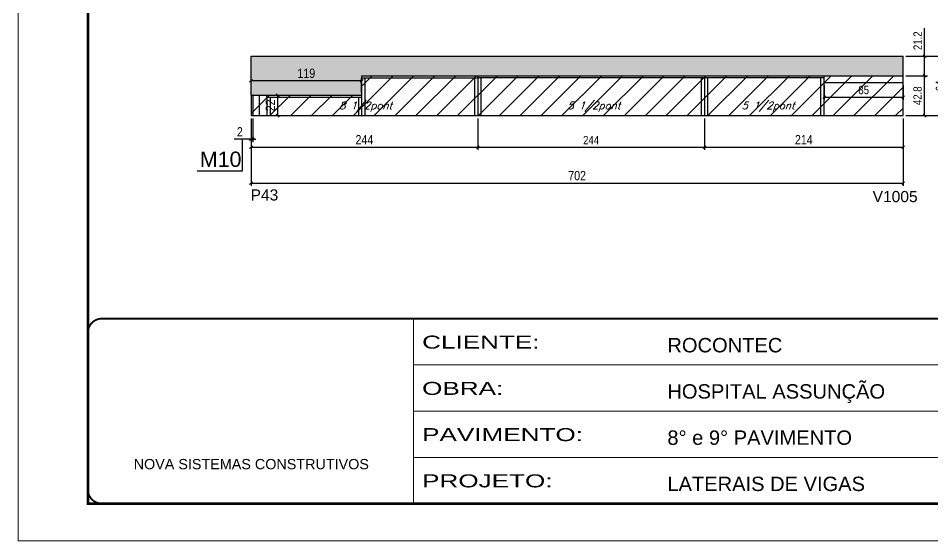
# Model space of a CAD drawing. Extents: x -20960 to -5926, y -2106 to 21915.
# Drawn here: x -12207 to -11223, y 10528 to 11091 of the extents above; entities that cross this region are included whole.
import ezdxf

# ---------------------------------------------------------------- set-up
doc = ezdxf.new("R2010")
doc.units = 0
doc.linetypes.add('CONTINUO', pattern=[0])
doc.linetypes.add('DASHED', pattern=[0.75, 0.5, -0.25])
for name, color, linetype in [('5', 5, 'Continuous'), ('COTA', 241, 'Continuous'), ('NOMENCLATURA', 7, 'Continuous'), ('Painéis', 200, 'Continuous'), ('SARR_2.2x7', 40, 'Continuous'), ('SARR_3.5x7', 81, 'Continuous'), ('texto', 7, 'Continuous')]:
    doc.layers.add(name, color=color, linetype=linetype)
for name, color, linetype, lineweight in [('Folhas', 255, 'Continuous', 9), ('Hachura', 251, 'Continuous', 9), ('SARRAFO DE PRESSAO', 251, 'DASHED', 9)]:
    doc.layers.add(name, color=color, linetype=linetype, lineweight=lineweight)
doc.styles.add('ARIAL', font='arial.ttf')
doc.styles.add('COTA TECNICA', font='techl___.ttf', dxfattribs={"height": 10})
doc.styles.add('COTA TECNICA-50', font='techl___.ttf', dxfattribs={"height": 9})
doc.styles.add('Romans', font='romans.shx')
doc.styles.get("Standard").update_dxf_attribs({"font": 'arial.ttf'})
doc.styles.add('Tecnologia', font='')
doc.styles.get('Tecnologia').set_extended_font_data('Forgotten Futurist')
doc.dimstyles.new('COTA PAINEL-50', dxfattribs={"dimtxt": 9, "dimasz": 3, "dimexe": 3, "dimexo": 3, "dimgap": 3, "dimtad": 1, "dimdec": 1, "dimzin": 12, "dimdsep": 46, "dimtxsty": 'COTA TECNICA-50', "dimblk1": 'OBLIQUE', "dimblk2": 'OBLIQUE', "dimsah": 1, "dimcen": 0.9, "dimclrd": 4, "dimclre": 4, "dimclrt": 240, "dimadec": 1, "dimazin": 3, "dimtfac": 1, "dimtdec": 1, "dimtmove": 0, "dimatfit": 3, "dimfxl": 1, "dimtolj": 1, "dimtzin": 12, "dimarcsym": 0})
doc.dimstyles.new('PAINEL', dxfattribs={"dimtxt": 10, "dimasz": 3, "dimexe": 3, "dimexo": 3, "dimgap": 3, "dimtad": 1, "dimdec": 1, "dimzin": 12, "dimdsep": 46, "dimtxsty": 'COTA TECNICA', "dimblk1": 'OBLIQUE', "dimblk2": 'OBLIQUE', "dimsah": 1, "dimcen": 0.9, "dimclrd": 4, "dimclre": 4, "dimclrt": 240, "dimadec": 1, "dimazin": 3, "dimtfac": 1, "dimtdec": 1, "dimtmove": 0, "dimatfit": 3, "dimfxl": 1, "dimtolj": 1, "dimtzin": 12, "dimarcsym": 0})

# ---------------------------------------------------------------- blocks, each defined once
blk = doc.blocks.new('9999999999')
at = {"color": 30, "linetype": 'CONTINUO'}
for p, q in [((98564.56, 34230.21), (98564.56, 34429.45)), ((98564.56, 34379.64), (99583.98, 34379.64)), ((98564.56, 34329.83), (99487.98, 34329.83)), ((98564.56, 34280.02), (99487.98, 34280.02))]:
    blk.add_line(p, q, dxfattribs=at)
at = {"color": 30, "linetype": 'CONTINUO', "const_width": 2}
blk.add_lwpolyline([(99583.98, 34230.21), (99583.98, 34414.45, 0.414214), (99568.98, 34429.45), (98228.98, 34429.45, 0.414214), (98213.98, 34414.45), (98213.98, 34245.21, 0.414214), (98228.98, 34230.21), (99583.98, 34230.21)], format="xyb", dxfattribs=at)
at = {"layer": 'Folhas'}
blk.add_lwpolyline([(98138.98, 34190.21), (99623.98, 34190.21), (99623.98, 35240.21), (98138.98, 35240.21)], close=True, dxfattribs=at)
at = {"layer": 'Folhas', "color": 30, "const_width": 3}
blk.add_lwpolyline([(98213.98, 34230.21), (99583.98, 34230.21), (99583.98, 35200.21), (98213.98, 35200.21)], close=True, dxfattribs=at)
at = {"color": 7, "linetype": 'Continuous', "ltscale": 5, "style": 'ARIAL'}
for s, height, p in [('ROCONTEC', 15.483, (98837.68, 34393.13)), ('HOSPITAL ASSUNÇÃO', 15.4829, (98837.68, 34343.32)), ('8° e 9° PAVIMENTO', 15.4829, (98837.68, 34293.51)), ('NOVA SISTEMAS CONSTRUTIVOS', 11.0592, (98263.19, 34267.21)), ('LATERAIS DE VIGAS', 15.4829, (98837.68, 34243.7))]:
    blk.add_text(s, height=height, dxfattribs=at).set_placement(p)
at = {"layer": 'Folhas', "color": 7, "style": 'Tecnologia', "width": 1.5}
for s, p in [('CLIENTE:', (98573.65, 34397.17)), ('OBRA:', (98573.65, 34347.31)), ('PAVIMENTO:', (98573.65, 34297.5)), ('PROJETO:', (98573.65, 34247.69))]:
    blk.add_text(s, height=14, dxfattribs=at).set_placement(p)
blk = doc.blocks.new('_Oblique')
at = {"color": 0, "linetype": 'ByBlock', "lineweight": -2}
blk.add_line((-0.5, -0.5), (0.5, 0.5), dxfattribs=at)
blk = doc.blocks.new('*D7639')
at = {"layer": 'COTA', "color": 4, "lineweight": -2, "ltscale": 25, "transparency": 16777216}
for p, q in [((-11956.44, 10983.17), (-11956.44, 10957.68)), ((-11954.44, 10983.17), (-11954.44, 10957.68)), ((-11956.44, 10960.68), (-11974.55, 10960.68)), ((-11954.44, 10960.68), (-11956.44, 10960.68)), ((-11954.44, 10960.68), (-11951.44, 10960.68))]:
    blk.add_line(p, q, dxfattribs=at)
at = {"layer": 'Defpoints', "color": 0, "ltscale": 25, "transparency": 16777216}
for p in [(-11956.44, 10986.17), (-11954.44, 10986.17), (-11956.44, 10960.68)]:
    blk.add_point(p, dxfattribs=at)
at = {"layer": 'COTA', "color": 4, "lineweight": -2, "ltscale": 25, "transparency": 16777216, "xscale": 3, "yscale": 3, "zscale": 3}
blk.add_blockref('_Oblique', (-11956.44, 10960.68), dxfattribs=at)
at = {"layer": 'COTA', "color": 4, "lineweight": -2, "ltscale": 25, "transparency": 16777216, "xscale": 3, "yscale": 3, "zscale": 3, "rotation": 180}
blk.add_blockref('_Oblique', (-11954.44, 10960.68), dxfattribs=at)
at = {"layer": 'COTA', "color": 240, "ltscale": 25, "transparency": 16777216, "insert": (-11968.49, 10968.68), "char_height": 10, "attachment_point": 5, "style": 'COTA TECNICA'}
blk.add_mtext('\\A1;2', dxfattribs=at)
blk = doc.blocks.new('*D7640')
at = {"layer": 'COTA', "color": 4, "lineweight": -2, "ltscale": 25, "transparency": 16777216}
for p, q in [((-11956.44, 10983.17), (-11956.44, 10949.16)), ((-11712.44, 10983.17), (-11712.44, 10949.16)), ((-11956.44, 10952.16), (-11712.44, 10952.16))]:
    blk.add_line(p, q, dxfattribs=at)
at = {"layer": 'Defpoints', "color": 0, "ltscale": 25, "transparency": 16777216}
for p in [(-11956.44, 10986.17), (-11712.44, 10986.17), (-11712.44, 10952.16)]:
    blk.add_point(p, dxfattribs=at)
at = {"layer": 'COTA', "color": 4, "lineweight": -2, "ltscale": 25, "transparency": 16777216, "xscale": 3, "yscale": 3, "zscale": 3, "rotation": 180}
blk.add_blockref('_Oblique', (-11956.44, 10952.16), dxfattribs=at)
at = {"layer": 'COTA', "color": 4, "lineweight": -2, "ltscale": 25, "transparency": 16777216, "xscale": 3, "yscale": 3, "zscale": 3}
blk.add_blockref('_Oblique', (-11712.44, 10952.16), dxfattribs=at)
at = {"layer": 'COTA', "color": 240, "ltscale": 25, "transparency": 16777216, "insert": (-11834.44, 10960.23), "char_height": 10, "attachment_point": 5, "style": 'COTA TECNICA'}
blk.add_mtext('\\A1;244', dxfattribs=at)
blk = doc.blocks.new('*D7629')
at = {"layer": 'COTA', "color": 4, "lineweight": -2, "ltscale": 25, "transparency": 16777216}
for p, q in [((-11468.44, 10983.17), (-11468.44, 10949.16)), ((-11254.46, 10983.17), (-11254.46, 10949.16)), ((-11468.44, 10952.16), (-11254.46, 10952.16))]:
    blk.add_line(p, q, dxfattribs=at)
at = {"layer": 'Defpoints', "color": 0, "ltscale": 25, "transparency": 16777216}
for p in [(-11468.44, 10986.17), (-11254.46, 10986.17), (-11254.46, 10952.16)]:
    blk.add_point(p, dxfattribs=at)
at = {"layer": 'COTA', "color": 4, "lineweight": -2, "ltscale": 25, "transparency": 16777216, "xscale": 3, "yscale": 3, "zscale": 3, "rotation": 180}
blk.add_blockref('_Oblique', (-11468.44, 10952.16), dxfattribs=at)
at = {"layer": 'COTA', "color": 4, "lineweight": -2, "ltscale": 25, "transparency": 16777216, "xscale": 3, "yscale": 3, "zscale": 3}
blk.add_blockref('_Oblique', (-11254.46, 10952.16), dxfattribs=at)
at = {"layer": 'COTA', "color": 240, "ltscale": 25, "transparency": 16777216, "insert": (-11361.45, 10960.23), "char_height": 10, "attachment_point": 5, "style": 'COTA TECNICA'}
blk.add_mtext('\\A1;214', dxfattribs=at)
blk = doc.blocks.new('*D7641')
at = {"layer": 'COTA', "color": 4, "lineweight": -2, "ltscale": 25, "transparency": 16777216}
for p, q in [((-11956.44, 10983.17), (-11956.44, 10910.38)), ((-11254.46, 10983.17), (-11254.46, 10910.38)), ((-11956.44, 10913.38), (-11254.46, 10913.38))]:
    blk.add_line(p, q, dxfattribs=at)
at = {"layer": 'Defpoints', "color": 0, "ltscale": 25, "transparency": 16777216}
for p in [(-11956.44, 10986.17), (-11254.46, 10986.17), (-11254.46, 10913.38)]:
    blk.add_point(p, dxfattribs=at)
at = {"layer": 'COTA', "color": 4, "lineweight": -2, "ltscale": 25, "transparency": 16777216, "xscale": 3, "yscale": 3, "zscale": 3, "rotation": 180}
blk.add_blockref('_Oblique', (-11956.44, 10913.38), dxfattribs=at)
at = {"layer": 'COTA', "color": 4, "lineweight": -2, "ltscale": 25, "transparency": 16777216, "xscale": 3, "yscale": 3, "zscale": 3}
blk.add_blockref('_Oblique', (-11254.46, 10913.38), dxfattribs=at)
at = {"layer": 'COTA', "color": 240, "ltscale": 25, "transparency": 16777216, "insert": (-11605.45, 10921.48), "char_height": 10, "attachment_point": 5, "style": 'COTA TECNICA'}
blk.add_mtext('\\A1;702', dxfattribs=at)
blk = doc.blocks.new('*D7644')
at = {"layer": 'COTA', "color": 4, "lineweight": -2, "transparency": 16777216}
for p, q in [((-11712.44, 10983.17), (-11712.44, 10949.16)), ((-11468.44, 10983.17), (-11468.44, 10949.16)), ((-11712.44, 10952.16), (-11468.44, 10952.16))]:
    blk.add_line(p, q, dxfattribs=at)
at = {"layer": 'Defpoints', "color": 0, "transparency": 16777216}
for p in [(-11712.44, 10986.17), (-11468.44, 10986.17), (-11468.44, 10952.16)]:
    blk.add_point(p, dxfattribs=at)
at = {"layer": 'COTA', "color": 4, "lineweight": -2, "transparency": 16777216, "xscale": 3, "yscale": 3, "zscale": 3, "rotation": 180}
blk.add_blockref('_Oblique', (-11712.44, 10952.16), dxfattribs=at)
at = {"layer": 'COTA', "color": 4, "lineweight": -2, "transparency": 16777216, "xscale": 3, "yscale": 3, "zscale": 3}
blk.add_blockref('_Oblique', (-11468.44, 10952.16), dxfattribs=at)
at = {"layer": 'COTA', "color": 240, "transparency": 16777216, "insert": (-11590.44, 10959.72), "char_height": 9, "attachment_point": 5, "style": 'COTA TECNICA-50'}
blk.add_mtext('\\A1;244', dxfattribs=at)
blk = doc.blocks.new('*D7653')
at = {"layer": 'COTA', "color": 4, "lineweight": -2, "transparency": 16777216}
for p, q in [((-11339.46, 11018.97), (-11339.46, 11003.08)), ((-11254.46, 11018.97), (-11254.46, 11003.08)), ((-11339.46, 11006.08), (-11254.46, 11006.08))]:
    blk.add_line(p, q, dxfattribs=at)
at = {"layer": 'Defpoints', "color": 0, "transparency": 16777216}
for p in [(-11339.46, 11021.97), (-11254.46, 11021.97), (-11254.46, 11006.08)]:
    blk.add_point(p, dxfattribs=at)
at = {"layer": 'COTA', "color": 4, "lineweight": -2, "transparency": 16777216, "xscale": 3, "yscale": 3, "zscale": 3, "rotation": 180}
blk.add_blockref('_Oblique', (-11339.46, 11006.08), dxfattribs=at)
at = {"layer": 'COTA', "color": 4, "lineweight": -2, "transparency": 16777216, "xscale": 3, "yscale": 3, "zscale": 3}
blk.add_blockref('_Oblique', (-11254.46, 11006.08), dxfattribs=at)
at = {"layer": 'COTA', "color": 240, "transparency": 16777216, "insert": (-11296.96, 11013.7), "char_height": 9, "attachment_point": 5, "style": 'COTA TECNICA-50'}
blk.add_mtext('\\A1;85', dxfattribs=at)
blk = doc.blocks.new('*D7647')
at = {"layer": 'COTA', "color": 4, "lineweight": -2, "transparency": 16777216}
for p, q in [((-11231.39, 11050.17), (-11231.39, 11080.52)), ((-11251.46, 11050.17), (-11228.39, 11050.17)), ((-11231.39, 11028.97), (-11231.39, 11050.17)), ((-11251.46, 11028.97), (-11228.39, 11028.97))]:
    blk.add_line(p, q, dxfattribs=at)
at = {"layer": 'Defpoints', "color": 0, "transparency": 16777216}
for p in [(-11254.46, 11050.17), (-11231.39, 11050.17), (-11254.46, 11028.97)]:
    blk.add_point(p, dxfattribs=at)
at = {"layer": 'COTA', "color": 4, "lineweight": -2, "transparency": 16777216, "xscale": 3, "yscale": 3, "zscale": 3}
for p, rotation in [((-11231.39, 11050.17), 90), ((-11231.39, 11028.97), 270)]:
    blk.add_blockref('_Oblique', p, dxfattribs=dict(at, rotation=rotation))
at = {"layer": 'COTA', "color": 240, "transparency": 16777216, "insert": (-11238.94, 11066.84), "char_height": 9, "attachment_point": 5, "rotation": 90, "style": 'COTA TECNICA-50'}
blk.add_mtext('\\A1;21.2', dxfattribs=at)
blk = doc.blocks.new('*D7648')
at = {"layer": 'COTA', "color": 4, "lineweight": -2, "transparency": 16777216}
for p, q in [((-11251.46, 11028.97), (-11228.39, 11028.97)), ((-11231.39, 10986.17), (-11231.39, 11028.97)), ((-11251.46, 10986.17), (-11228.39, 10986.17))]:
    blk.add_line(p, q, dxfattribs=at)
at = {"layer": 'Defpoints', "color": 0, "transparency": 16777216}
for p in [(-11254.46, 11028.97), (-11231.39, 11028.97), (-11254.46, 10986.17)]:
    blk.add_point(p, dxfattribs=at)
at = {"layer": 'COTA', "color": 4, "lineweight": -2, "transparency": 16777216, "xscale": 3, "yscale": 3, "zscale": 3}
for p, rotation in [((-11231.39, 11028.97), 90), ((-11231.39, 10986.17), 270)]:
    blk.add_blockref('_Oblique', p, dxfattribs=dict(at, rotation=rotation))
at = {"layer": 'COTA', "color": 240, "transparency": 16777216, "insert": (-11238.98, 11007.57), "char_height": 9, "attachment_point": 5, "rotation": 90, "style": 'COTA TECNICA-50'}
blk.add_mtext('\\A1;42.8', dxfattribs=at)
blk = doc.blocks.new('*D7649')
at = {"layer": 'COTA', "color": 4, "lineweight": -2, "transparency": 16777216}
for p, q in [((-11251.46, 11050.17), (-11204.2, 11050.17)), ((-11207.2, 11050.17), (-11207.2, 10986.17)), ((-11251.46, 10986.17), (-11204.2, 10986.17))]:
    blk.add_line(p, q, dxfattribs=at)
at = {"layer": 'Defpoints', "color": 0, "transparency": 16777216}
for p in [(-11254.46, 11050.17), (-11254.46, 10986.17), (-11207.2, 10986.17)]:
    blk.add_point(p, dxfattribs=at)
at = {"layer": 'COTA', "color": 4, "lineweight": -2, "transparency": 16777216, "xscale": 3, "yscale": 3, "zscale": 3}
for p, rotation in [((-11207.2, 11050.17), 90), ((-11207.2, 10986.17), 270)]:
    blk.add_blockref('_Oblique', p, dxfattribs=dict(at, rotation=rotation))
at = {"layer": 'COTA', "color": 240, "transparency": 16777216, "insert": (-11214.79, 11018.17), "char_height": 9, "attachment_point": 5, "rotation": 90, "style": 'COTA TECNICA-50'}
blk.add_mtext('\\A1;64', dxfattribs=at)
blk = doc.blocks.new('*D7655')
at = {"layer": 'COTA', "color": 4, "linetype": 'ByBlock', "lineweight": -2, "transparency": 16777216}
for p, q in [((-11956.44, 11011.17), (-11956.44, 11026.63)), ((-11837.44, 11011.17), (-11837.44, 11026.63)), ((-11837.44, 11023.63), (-11956.44, 11023.63))]:
    blk.add_line(p, q, dxfattribs=at)
at = {"layer": 'Defpoints', "color": 0, "linetype": 'ByBlock', "transparency": 16777216}
for p in [(-11956.44, 11023.63), (-11956.44, 11008.17), (-11837.44, 11008.17)]:
    blk.add_point(p, dxfattribs=at)
at = {"layer": 'COTA', "color": 4, "linetype": 'ByBlock', "lineweight": -2, "transparency": 16777216, "xscale": 3, "yscale": 3, "zscale": 3, "rotation": 180}
blk.add_blockref('_Oblique', (-11956.44, 11023.63), dxfattribs=at)
at = {"layer": 'COTA', "color": 4, "linetype": 'ByBlock', "lineweight": -2, "transparency": 16777216, "xscale": 3, "yscale": 3, "zscale": 3}
blk.add_blockref('_Oblique', (-11837.44, 11023.63), dxfattribs=at)
at = {"layer": 'COTA', "color": 240, "linetype": 'ByBlock', "transparency": 16777216, "insert": (-11896.94, 11031.72), "char_height": 10, "attachment_point": 5, "style": 'COTA TECNICA'}
blk.add_mtext('\\A1;119', dxfattribs=at)
blk = doc.blocks.new('*D7656')
at = {"layer": 'COTA', "color": 4, "linetype": 'ByBlock', "lineweight": -2, "transparency": 16777216}
for p, q in [((-11936.44, 11008.17), (-11924.75, 11008.17)), ((-11927.75, 10986.17), (-11927.75, 11008.17)), ((-11936.44, 10986.17), (-11924.75, 10986.17))]:
    blk.add_line(p, q, dxfattribs=at)
at = {"layer": 'Defpoints', "color": 0, "linetype": 'ByBlock', "transparency": 16777216}
for p in [(-11939.44, 11008.17), (-11927.75, 11008.17), (-11939.44, 10986.17)]:
    blk.add_point(p, dxfattribs=at)
at = {"layer": 'COTA', "color": 4, "linetype": 'ByBlock', "lineweight": -2, "transparency": 16777216, "xscale": 3, "yscale": 3, "zscale": 3}
for p, rotation in [((-11927.75, 11008.17), 90), ((-11927.75, 10986.17), 270)]:
    blk.add_blockref('_Oblique', p, dxfattribs=dict(at, rotation=rotation))
at = {"layer": 'COTA', "color": 240, "linetype": 'ByBlock', "transparency": 16777216, "insert": (-11935.75, 10997.17), "char_height": 10, "attachment_point": 5, "rotation": 90, "style": 'COTA TECNICA'}
blk.add_mtext('\\A1;22', dxfattribs=at)

msp = doc.modelspace()

# ---------------------------------------------------------------- hatches: boundary and pattern name
at = {"layer": 'COTA', "linetype": 'ByBlock'}
h = msp.add_hatch(dxfattribs=at)
h.set_pattern_fill('AR-CONC', color=256, scale=0.03)
h.set_pattern_definition([(50, (-1585, 1142.3843), (5.46554, -0.4781726), [0.5715, -6.2865]), (355, (-1585, 1142.384), (-1.0573026, 5.7317054), [0.4572, -5.0292175]), (100.451445, (-1584.5445, 1142.3444), (4.4082374, 5.2535326), [0.4857003, -5.3427073]), (46.1842, (-1585, 1143.908), (8.1323712, -1.2612698), [0.85725, -9.42975]), (96.63556, (-1584.322, 1143.803), (7.122124, 7.4227837), [0.7285507, -8.0140682]), (351.18415, (-1585, 1143.908), (7.122124, 7.4227837), [0.685799, -7.543792]), (21, (-1584.238, 1143.5273), (4.5484317, -3.067956), [0.5715, -6.2865]), (326, (-1584.238, 1143.527), (1.8540609, 5.525639), [0.4572, -5.0292]), (71.451445, (-1583.859, 1143.2716), (6.4024926, 2.457683), [0.4857003, -5.3426981]), (37.5, (-1585, 1142.3843), (0.0926581, 2.53665117), [0, -4.96824, 0, -5.1054, 0, -5.04825]), (7.5, (-1585, 1142.3843), (2.0045899, 3.00541724), [0, -2.91084, 0, -4.85394, 0, -1.92405]), (327.5, (-1586.6993, 1142.3843), (4.06771786, -0.17186232), [0, -1.905, 0, -5.9436, 0, -7.8867]), (317.5, (-1587.4613, 1142.3843), (4.4438754, 0.7627947), [0, -2.4765, 0, -3.94716, 0, -5.6007])])
h.paths.add_polyline_path([(-11837.44, 11008.17), (-11837.44, 11028.97), (-11254.46, 11028.97), (-11254.46, 11050.17), (-11956.44, 11050.17), (-11956.44, 11008.17)])
at = {"layer": 'Hachura', "ltscale": 25}
h = msp.add_hatch(dxfattribs=at)
h.set_pattern_fill('ANSI31', color=256, scale=5)
h.set_pattern_definition([(45, (-154189.773, -21034.847), (-11.2253202, 11.2253202), [])])
h.paths.add_polyline_path([(-11837.44, 11028.97), (-11837.44, 11008.17), (-11956.44, 11008.17), (-11956.44, 10986.17), (-11254.46, 10986.17), (-11254.46, 11028.97)])

# ---------------------------------------------------------------- linework, layer by layer
at = {"layer": 'COTA', "linetype": 'ByBlock'}
for p, q in [((-11956.44, 11050.17), (-11254.46, 11050.17)), ((-11956.44, 11008.17), (-11956.44, 11050.17))]:
    msp.add_line(p, q, dxfattribs=at)
at = {"layer": 'COTA', "linetype": 'DASHED', "ltscale": 0.3}
msp.add_line((-11254.46, 11028.97), (-11254.46, 11050.17), dxfattribs=at)
at = {"layer": 'NOMENCLATURA', "linetype": 'Continuous'}
for p, q in [((-11965.49, 10926.72), (-11965.49, 10960.68)), ((-12014.3, 10926.72), (-11965.49, 10926.72))]:
    msp.add_line(p, q, dxfattribs=at)
at = {"layer": 'Painéis', "linetype": 'ByBlock'}
for p, q in [((-11837.44, 11028.97), (-11254.46, 11028.97)), ((-11837.44, 11028.97), (-11837.44, 11008.17)), ((-11712.44, 11028.97), (-11712.44, 10986.17)), ((-11468.44, 11028.97), (-11468.44, 10986.17)), ((-11956.44, 11008.17), (-11956.44, 10986.17)), ((-11956.44, 11008.17), (-11837.44, 11008.17)), ((-11954.44, 11008.17), (-11954.44, 10986.17)), ((-11956.44, 10986.17), (-11283.09, 10986.17)), ((-11283.09, 10986.17), (-11254.46, 10986.17))]:
    msp.add_line(p, q, dxfattribs=at)
at = {"layer": 'Painéis'}
for p, q in [((-11837.44, 11028.97), (-11837.44, 11028.97)), ((-11254.46, 10986.17), (-11254.46, 11028.97))]:
    msp.add_line(p, q, dxfattribs=at)
at = {"layer": 'SARR_2.2x7', "linetype": 'Continuous'}
for p, q in [((-11837.44, 11026.77), (-11712.44, 11026.77)), ((-11468.44, 11026.77), (-11712.44, 11026.77)), ((-11339.46, 11026.77), (-11468.44, 11026.77)), ((-11339.46, 11021.97), (-11254.46, 11021.97)), ((-11947.44, 10986.17), (-11947.44, 11008.17)), ((-11939.44, 11005.97), (-11939.44, 11008.17)), ((-11939.44, 11005.97), (-11837.44, 11005.97))]:
    msp.add_line(p, q, dxfattribs=at)
at = {"layer": 'SARR_3.5x7'}
for p, q in [((-11833.94, 11026.77), (-11833.94, 10986.17)), ((-11715.94, 11026.77), (-11715.94, 10986.17)), ((-11708.94, 11026.77), (-11708.94, 10986.17)), ((-11471.89, 11026.77), (-11471.89, 10986.17)), ((-11464.94, 11026.77), (-11464.94, 10986.17)), ((-11342.96, 10986.17), (-11342.96, 11026.77)), ((-11339.46, 10986.17), (-11339.46, 11028.97)), ((-11939.44, 11005.97), (-11939.44, 10986.17)), ((-11935.98, 11005.97), (-11935.98, 10986.17)), ((-11840.94, 11005.97), (-11840.94, 10986.17)), ((-11837.44, 11008.17), (-11837.44, 10986.17))]:
    msp.add_line(p, q, dxfattribs=at)

# ---------------------------------------------------------------- block references
at = {"layer": 'SARRAFO DE PRESSAO', "color": 6, "linetype": 'ByBlock'}
msp.add_blockref('9999999999', (-110345.98, -23661.99), dxfattribs=at)

# ---------------------------------------------------------------- texts
at = {"layer": '5', "linetype": 'Continuous'}
for s, p in [('P43', (-11956.95, 10894.71)), ('V1005', (-11287.38, 10892.98))]:
    msp.add_text(s, height=12, rotation=0.00004, dxfattribs=at).set_placement(p)
at = {"layer": 'NOMENCLATURA', "linetype": 'Continuous'}
msp.add_text('M10', height=16.5, dxfattribs=at).set_placement((-12011.61, 10930.91))
at = {"layer": 'texto', "color": 2, "char_height": 8, "attachment_point": 5, "style": 'Romans'}
for s, insert in [('{\\Q19;\\C256;8 1/2pont}', (-11833.07, 10995.77)), ('{\\Q19;\\C256;5 1/2pont}', (-11587.46, 10995.77)), ('{\\Q19;\\C256;5 1/2pont}', (-11399.87, 10995.77))]:
    msp.add_mtext(s, dxfattribs=dict(at, insert=insert))

# ---------------------------------------------------------------- dimensions: what is measured, and where the dimension line sits
at = {"layer": 'COTA'}
for base, p1, p2, picture, middle in [((-11231.39, 11050.17), (-11254.46, 11028.97), (-11254.46, 11050.17), '*D7647', (-11238.94, 11066.84)), ((-11207.2, 10986.17), (-11254.46, 11050.17), (-11254.46, 10986.17), '*D7649', (-11214.79, 11018.17)), ((-11231.39, 11028.97), (-11254.46, 10986.17), (-11254.46, 11028.97), '*D7648', (-11238.98, 11007.57))]:
    dim = msp.add_linear_dim(base=base, p1=p1, p2=p2, angle=90, dimstyle='COTA PAINEL-50', dxfattribs=at)
    dim.commit()
    dim.dimension.update_dxf_attribs({"geometry": picture, "text_midpoint": middle})
at = {"layer": 'COTA', "linetype": 'ByBlock'}
dim = msp.add_linear_dim(base=(-11956.44, 11023.63), p1=(-11837.44, 11008.17), p2=(-11956.44, 11008.17), dimstyle='PAINEL', dxfattribs=at)
dim.commit()
dim.dimension.update_dxf_attribs({"geometry": '*D7655', "text_midpoint": (-11896.94, 11023.63), "dimtype": 160})
at = {"layer": 'COTA'}
for base, p1, p2, picture, middle in [((-11254.46, 11006.08), (-11339.46, 11021.97), (-11254.46, 11021.97), '*D7653', (-11296.96, 11013.7)), ((-11468.44, 10952.16), (-11712.44, 10986.17), (-11468.44, 10986.17), '*D7644', (-11590.44, 10959.72))]:
    dim = msp.add_linear_dim(base=base, p1=p1, p2=p2, dimstyle='COTA PAINEL-50', dxfattribs=at)
    dim.commit()
    dim.dimension.update_dxf_attribs({"geometry": picture, "text_midpoint": middle})
at = {"layer": 'COTA', "linetype": 'ByBlock'}
dim = msp.add_linear_dim(base=(-11927.75, 11008.17), p1=(-11939.44, 10986.17), p2=(-11939.44, 11008.17), angle=90, dimstyle='PAINEL', dxfattribs=at)
dim.commit()
dim.dimension.update_dxf_attribs({"geometry": '*D7656', "text_midpoint": (-11935.75, 10997.17)})
at = {"layer": 'COTA', "ltscale": 25}
for base, p1, p2, picture, middle in [((-11956.44, 10960.68), (-11954.44, 10986.17), (-11956.44, 10986.17), '*D7639', (-11968.49, 10968.68)), ((-11712.44, 10952.16), (-11956.44, 10986.17), (-11712.44, 10986.17), '*D7640', (-11834.44, 10960.23)), ((-11254.46, 10913.38), (-11956.44, 10986.17), (-11254.46, 10986.17), '*D7641', (-11605.45, 10921.48))]:
    dim = msp.add_linear_dim(base=base, p1=p1, p2=p2, dimstyle='PAINEL', dxfattribs=at)
    dim.commit()
    dim.dimension.update_dxf_attribs({"geometry": picture, "text_midpoint": middle})
dim = msp.add_linear_dim(base=(-11254.46, 10952.16), p1=(-11468.44, 10986.17), p2=(-11254.46, 10986.17), dimstyle='PAINEL', override={"dimtmove": 1}, dxfattribs=at)
dim.commit()
dim.dimension.update_dxf_attribs({"geometry": '*D7629', "text_midpoint": (-11361.45, 10960.23)})

doc.saveas('drawing.dxf')
